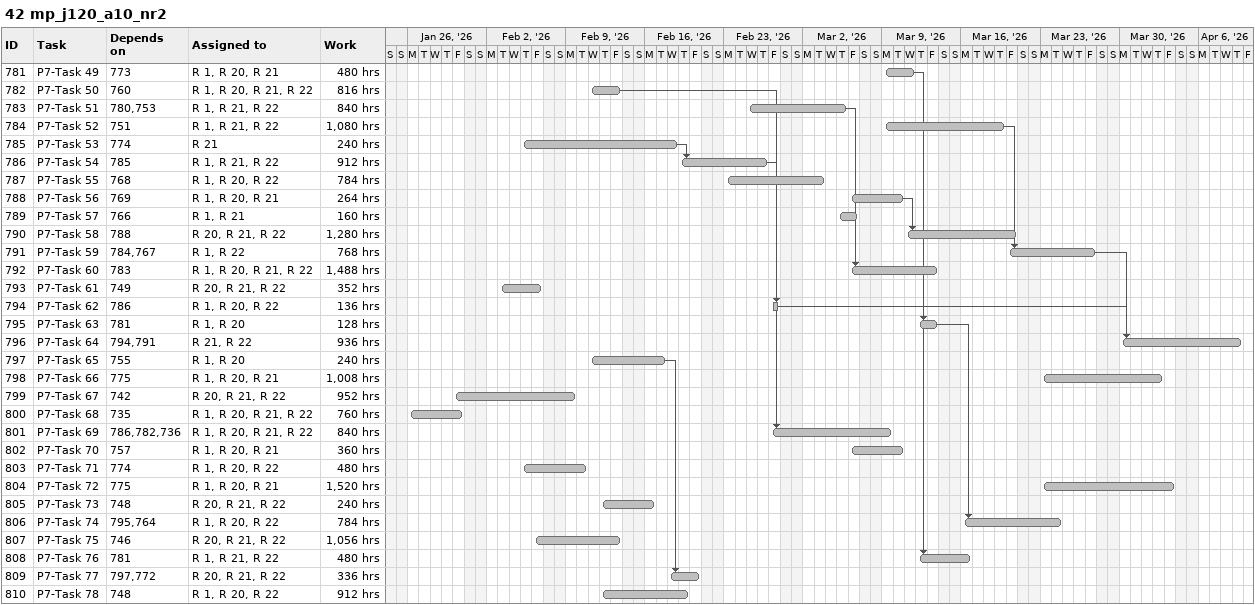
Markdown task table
42 mp_j120_a10_nr2

| ID | Task | Start | Finish | Predecessors | Resources | Work (h) |
|---|---|---|---|---|---|---|
| 781 | P7-Task 49 | 2026-03-09 | 2026-03-11 | 773 | R 1, R 20, R 21 | 480 |
| 782 | P7-Task 50 | 2026-02-11 | 2026-02-13 | 760 | R 1, R 20, R 21, R 22 | 816 |
| 783 | P7-Task 51 | 2026-02-25 | 2026-03-05 | 780, 753 | R 1, R 21, R 22 | 840 |
| 784 | P7-Task 52 | 2026-03-09 | 2026-03-19 | 751 | R 1, R 21, R 22 | 1080 |
| 785 | P7-Task 53 | 2026-02-05 | 2026-02-18 | 774 | R 21 | 240 |
| 786 | P7-Task 54 | 2026-02-19 | 2026-02-26 | 785 | R 1, R 21, R 22 | 912 |
| 787 | P7-Task 55 | 2026-02-23 | 2026-03-03 | 768 | R 1, R 20, R 22 | 784 |
| 788 | P7-Task 56 | 2026-03-06 | 2026-03-10 | 769 | R 1, R 20, R 21 | 264 |
| 789 | P7-Task 57 | 2026-03-05 | 2026-03-06 | 766 | R 1, R 21 | 160 |
| 790 | P7-Task 58 | 2026-03-11 | 2026-03-20 | 788 | R 20, R 21, R 22 | 1280 |
| 791 | P7-Task 59 | 2026-03-20 | 2026-03-27 | 784, 767 | R 1, R 22 | 768 |
| 792 | P7-Task 60 | 2026-03-06 | 2026-03-13 | 783 | R 1, R 20, R 21, R 22 | 1488 |
| 793 | P7-Task 61 | 2026-02-03 | 2026-02-06 | 749 | R 20, R 21, R 22 | 352 |
| 794 | P7-Task 62 | 2026-02-27 | 2026-02-27 | 786 | R 1, R 20, R 22 | 136 |
| 795 | P7-Task 63 | 2026-03-12 | 2026-03-13 | 781 | R 1, R 20 | 128 |
| 796 | P7-Task 64 | 2026-03-30 | 2026-04-09 | 794, 791 | R 21, R 22 | 936 |
| 797 | P7-Task 65 | 2026-02-11 | 2026-02-17 | 755 | R 1, R 20 | 240 |
| 798 | P7-Task 66 | 2026-03-23 | 2026-04-02 | 775 | R 1, R 20, R 21 | 1008 |
| 799 | P7-Task 67 | 2026-01-30 | 2026-02-09 | 742 | R 20, R 21, R 22 | 952 |
| 800 | P7-Task 68 | 2026-01-26 | 2026-01-30 | 735 | R 1, R 20, R 21, R 22 | 760 |
| 801 | P7-Task 69 | 2026-02-27 | 2026-03-09 | 786, 782, 736 | R 1, R 20, R 21, R 22 | 840 |
| 802 | P7-Task 70 | 2026-03-06 | 2026-03-10 | 757 | R 1, R 20, R 21 | 360 |
| 803 | P7-Task 71 | 2026-02-05 | 2026-02-10 | 774 | R 1, R 20, R 22 | 480 |
| 804 | P7-Task 72 | 2026-03-23 | 2026-04-03 | 775 | R 1, R 20, R 21 | 1520 |
| 805 | P7-Task 73 | 2026-02-12 | 2026-02-16 | 748 | R 20, R 21, R 22 | 240 |
| 806 | P7-Task 74 | 2026-03-16 | 2026-03-24 | 795, 764 | R 1, R 20, R 22 | 784 |
| 807 | P7-Task 75 | 2026-02-06 | 2026-02-13 | 746 | R 20, R 21, R 22 | 1056 |
| 808 | P7-Task 76 | 2026-03-12 | 2026-03-16 | 781 | R 1, R 21, R 22 | 480 |
| 809 | P7-Task 77 | 2026-02-18 | 2026-02-20 | 797, 772 | R 20, R 21, R 22 | 336 |
| 810 | P7-Task 78 | 2026-02-12 | 2026-02-19 | 748 | R 1, R 20, R 22 | 912 |
